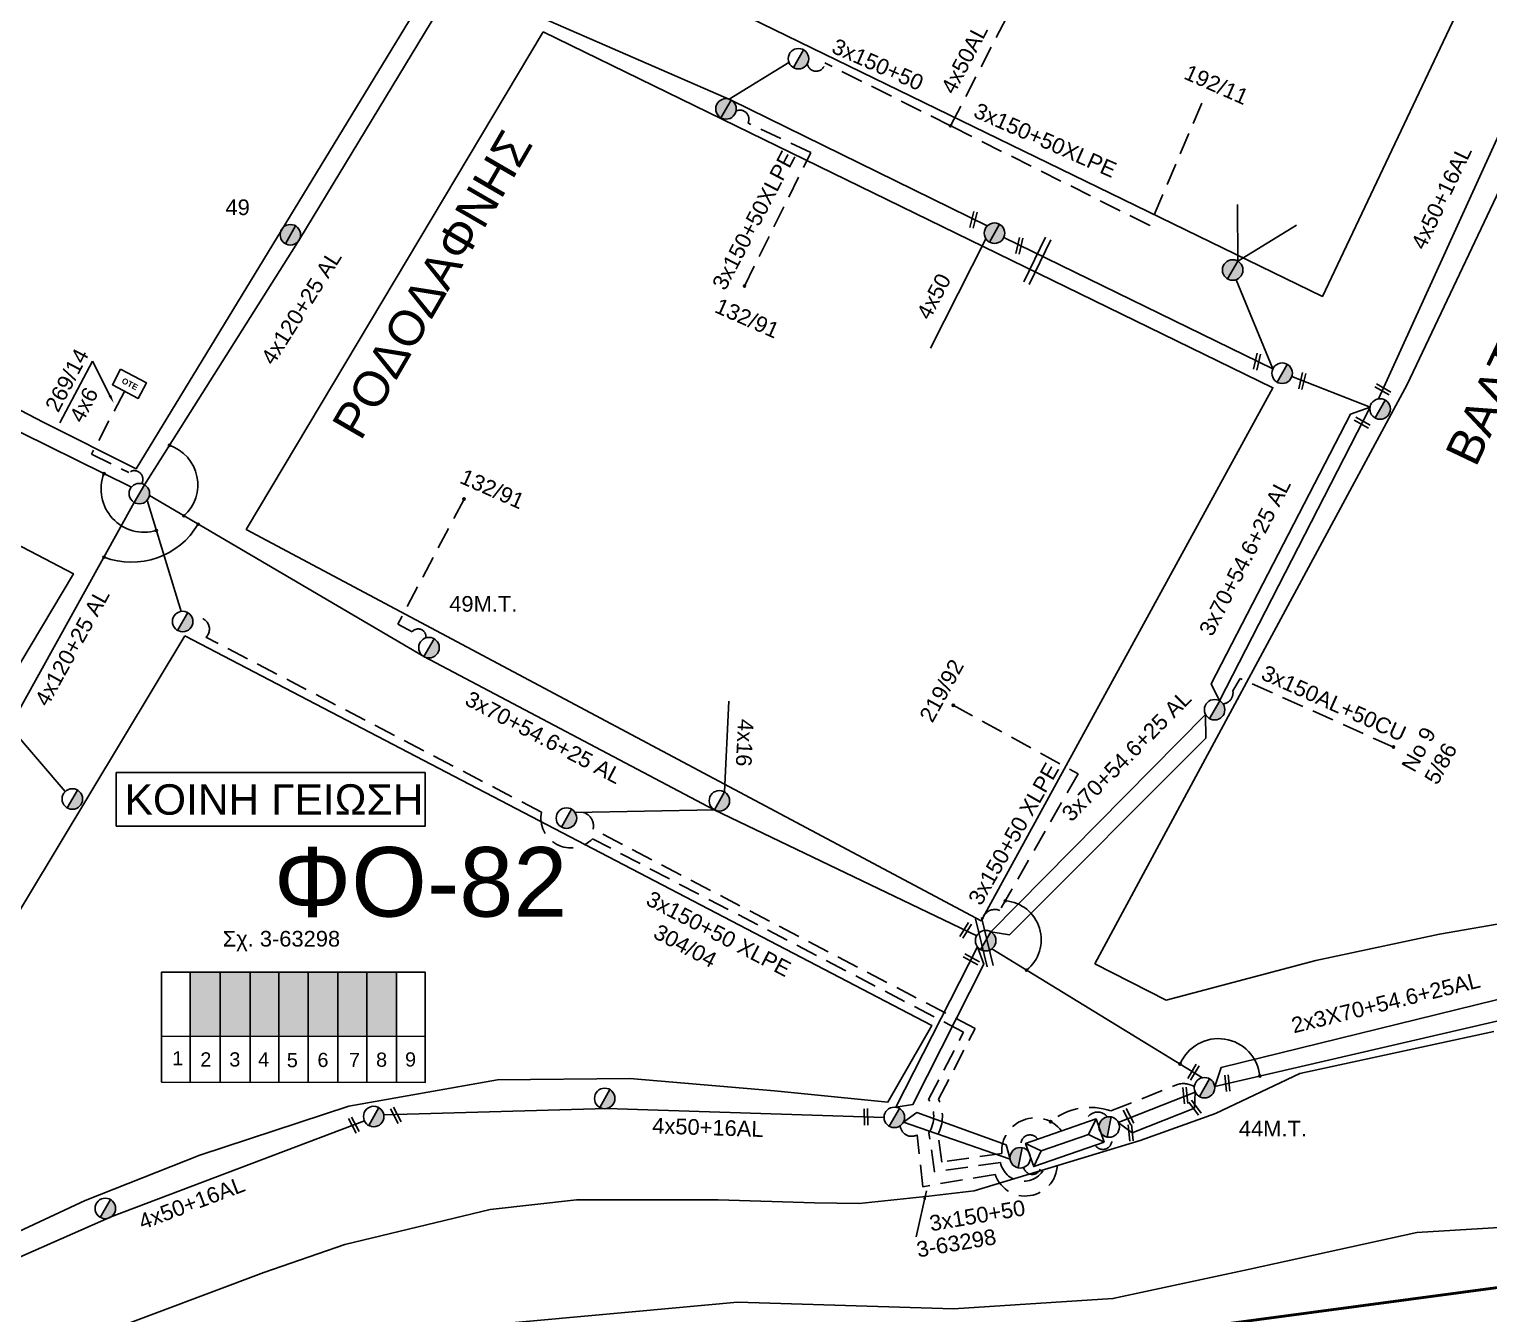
# Model space of a CAD drawing. Header units: millimetres. Extents: x 4998 to 7216, y 1887 to 2914.
# Drawn here: x 6136 to 6303.8, y 2428.9 to 2576.6 of the extents above; entities that cross this region are included whole.
import ezdxf
from ezdxf import colors
from ezdxf.entities.mleader import LeaderData, LeaderLine
from ezdxf.enums import TextEntityAlignment as Align
from ezdxf.math import Vec2, Vec3

# ---------------------------------------------------------------- set-up
doc = ezdxf.new("R2010")
doc.units = ezdxf.units.MM
doc.linetypes.add('ACAD_ISO04W100', pattern=[30, 24, -3, 0, -3])
doc.linetypes.add('DASHED', pattern=[19.05, 12.7, -6.35])
for name, color, linetype, lineweight in [('3x150+50', 7, 'Continuous', 30), ('3x150+50 XLPE', 7, 'SYN_LINE', 30), ('3x150AL+50CU', 7, 'Continuous', 30), ('3x70+54.6+25 AL', 7, 'SYN_LINE', 30), ('4x120+25 AL', 7, 'SYN_LINE', 30), ('4x16', 7, 'Continuous', 30), ('4x50', 7, 'Continuous', 30), ('4x50+16AL', 7, 'Continuous', 30), ('4x50AL', 7, 'Continuous', 30), ('4x6', 7, 'SYN_LINE', 30), ('Υπόβαθρο ΔΕΗ', 7, 'Continuous', 30)]:
    doc.layers.add(name, color=color, linetype=linetype, lineweight=lineweight)
for name, color, linetype in [('Pillar OTE', 7, 'Continuous'), ('text οδών', 7, 'Continuous'), ('text_kalodion', 7, 'Continuous'), ('Άγνωστα', 7, 'Continuous'), ('Επιγραφές - Σχήματα', 7, 'Continuous'), ('Καλώδια ΧΤ   3x150AL+50CU', 7, 'DASHED'), ('Μηχανική τομή', 7, 'Continuous'), ('Στύλος Ξύλινος', 7, 'Continuous'), ('Στύλος Ξύλινος @ 1', 7, 'Continuous'), ('Στύλος ΦΜ', 7, 'Continuous'), ('Στύλος ΦΜ @ 1', 7, 'Continuous'), ('Συνδέσεις', 7, 'Continuous'), ('Τομή', 7, 'Continuous'), ('Υποσταθμός εναέριος 2 στύλων', 7, 'Continuous'), ('Υποσταθμός πόλεως', 7, 'Continuous')]:
    doc.layers.add(name, color=color, linetype=linetype)
doc.styles.add('arial', font='ARIAL.TTF')
doc.styles.get("Standard").update_dxf_attribs({"font": 'ARIAL.TTF'})
doc.linetypes.add('PRANES_1r', pattern='A,0.5,[137,SPECLINE.shx,S=1,R=180,X=0,Y=0],0.5', length=1)
doc.linetypes.add('SYN_LINE', pattern='A,0.5,-0.0001,["/\\/\\/\\/",Standard,S=0.1,R=0,X=0,Y=-0.05],-0.25', length=0.7501)
doc.dimstyles.new('ISO-25', dxfattribs={"dimtxt": 2.5, "dimasz": 2.5, "dimexe": 1.25, "dimexo": 0.625, "dimtad": 1, "dimtxsty": 'Standard', "dimcen": 2.5, "dimadec": 0, "dimazin": 0, "dimtfac": 1, "dimtmove": 0, "dimatfit": 3, "dimfxl": 1, "dimarcsym": 0})

# ---------------------------------------------------------------- blocks, each defined once
blk = doc.blocks.new('ΥΠΑΡΧΩΝ ΤΣΙΜΕΝΤΕΝΙΟΣ ΣΤΥΛΟΣ')
at = {"layer": 'Στύλος ΦΜ'}
blk.add_hatch(color=7, dxfattribs=at).paths.add_polyline_path([(-1.29, -2.28, 0.574793), (2.62, 0, 0.268822), (1.3, 2.27)])
at = {"layer": 'Στύλος ΦΜ', "color": 7}
blk.add_line((-1.29, -2.28), (1.3, 2.27), dxfattribs=at)
blk.add_circle((0, 0), 2.62, dxfattribs=at)
at = {"layer": 'Στύλος ΦΜ', "flags": 4}
for tag, p in [('ΑΡΙΘΜΟΣ', (-4.68, 8.05)), ('ΤΥΠΟΣ', (-4.91, 3.03))]:
    blk.add_attdef(tag, p, '', height=4, dxfattribs=at)
blk = doc.blocks.new('ΥΠΑΡΧΩΝ ΞΥΛΙΝΟΣ ΣΤΥΛΟΣ')
at = {"layer": 'Στύλος Ξύλινος'}
h = blk.add_hatch(color=7, dxfattribs=at)
h.paths.add_polyline_path([(-2.62, 0, 0.270008), (-1.29, -2.28), (1.3, 2.27, 0.576266)])
h.paths.add_polyline_path([(-1.29, -2.28, 0.574793), (2.62, 0, 0.268822), (1.3, 2.27)])
at = {"layer": 'Στύλος Ξύλινος', "color": 7}
blk.add_line((-1.29, -2.28), (1.3, 2.27), dxfattribs=at)
blk.add_circle((0, 0), 2.62, dxfattribs=at)
at = {"layer": 'Στύλος Ξύλινος', "flags": 4}
for tag, p in [('ΑΡΙΘΜΟΣ', (-4.91, 8.6)), ('ΤΥΠΟΣ', (-4.85, 3.39))]:
    blk.add_attdef(tag, p, '', height=4, dxfattribs=at)
blk = doc.blocks.new('ΥΠΟΣΤΑΘΜΟΣ ΕΝΑΕΡΙΟΣ ΕΠΙ 2 ΣΤΥΛΩΝ')
at = {"layer": 'Υποσταθμός εναέριος 2 στύλων', "linetype": 'Continuous'}
for points in [[(-11.97, -2.11, 0.574793), (-8.45, -0.07, 0.268822), (-9.64, 1.98)], [(9.68, -2.15, 0.574793), (13.19, -0.1, 0.268822), (12.01, 1.95)]]:
    blk.add_hatch(color=256, dxfattribs=at).paths.add_polyline_path(points)
for p, q in [((-11.97, -2.11), (-9.64, 1.98)), ((9.68, -2.15), (12.01, 1.95))]:
    blk.add_line(p, q, dxfattribs=at)
for centre in [(-10.81, -0.07), (10.84, -0.1)]:
    blk.add_circle(centre, 2.36, dxfattribs=at)
at = {"layer": 'Υποσταθμός πόλεως', "linetype": 'Continuous', "ltscale": 40}
blk.add_lwpolyline([(-8.57, 2.82), (8.57, 2.82), (8.57, -2.82), (-8.57, -2.82)], close=True, dxfattribs=at)
for points in [[(-5.75, 0), (-8.57, 2.82)], [(-8.57, -2.82), (-5.75, 0)], [(-5.75, 0), (5.75, 0)], [(5.75, 0), (8.57, 2.82)], [(8.57, -2.82), (5.75, 0)]]:
    blk.add_lwpolyline(points, dxfattribs=at)
at = {"layer": 'Υποσταθμός εναέριος 2 στύλων', "ltscale": 40, "flags": 1}
for tag, p in [('ΜΕΤΑΣΧΗΜΑΤΙΣΜΟΣ', (14.09, 2.51)), ('ΙΣΧΥΣ', (14.07, -0.28)), ('ΑΡΙΘΜΟΣ', (14.19, -3))]:
    blk.add_attdef(tag, p, '', height=1.8, dxfattribs=at)
blk = doc.blocks.new('ΜΗΧΑΝΙΚΗ ΤΟΜΗ')
at = {"layer": 'Μηχανική τομή', "ltscale": 40}
for p, q in [((-1.89, 0.78), (5.68, 0.78)), ((-1.89, -0.78), (5.68, -0.78))]:
    blk.add_line(p, q, dxfattribs=at)
blk = doc.blocks.new('_ΣΥΝΔΕΣΗ')
at = {"layer": 'Συνδέσεις', "linetype": 'SYN_LINE', "ltscale": 40}
blk.add_hatch(color=256, dxfattribs=at).paths.add_polyline_path([(0.5, -0.01, 1), (-0.5, -0.01, 1)])
at = {"layer": 'Συνδέσεις'}
blk.add_circle((0, -0.01), 0.5, dxfattribs=at)
blk = doc.blocks.new('ΤΟΜΗ')
at = {"layer": 'Τομή', "ltscale": 40}
for p, q in [((-5.68, 0), (17.06, 0)), ((-5.68, -2.77), (17.06, -2.77))]:
    blk.add_line(p, q, dxfattribs=at)
blk = doc.blocks.new('PILLAR ΟΤΕ')
at = {"layer": 'Pillar OTE', "ltscale": 40}
blk.add_lwpolyline([(-3.31, 2.02), (3.39, 2.02), (3.39, -1.99), (-3.31, -1.99)], close=True, dxfattribs=at)
at = {"layer": 'Pillar OTE', "insert": (-1.81, 0.71), "char_height": 1.3575, "width": 109.961, "attachment_point": 1}
blk.add_mtext('{\\fArial|b1|i0|c161|p34;OTE}', dxfattribs=at)

msp = doc.modelspace()

# ---------------------------------------------------------------- hatches: boundary and pattern name
at = {"layer": 'Καλώδια ΧΤ   3x150AL+50CU', "linetype": 'DASHED', "lineweight": -3, "ltscale": 0.2}
h = msp.add_hatch(color=62, dxfattribs=at)
h.dxf.hatch_style = 1
h.paths.add_polyline_path([(6157.95, 2468.17), (6154.51, 2468.17), (6154.51, 2460.81), (6157.95, 2460.81)])
h = msp.add_hatch(color=6, dxfattribs=at)
h.dxf.hatch_style = 1
h.paths.add_polyline_path([(6157.95, 2460.81), (6161.39, 2460.8), (6161.39, 2468.17), (6157.95, 2468.17)])
h = msp.add_hatch(color=173, dxfattribs=at)
h.dxf.hatch_style = 1
h.paths.add_polyline_path([(6164.68, 2468.17), (6161.39, 2468.17), (6161.39, 2460.8), (6164.68, 2460.8)])
h = msp.add_hatch(color=85, dxfattribs=at)
h.dxf.hatch_style = 1
h.paths.add_polyline_path([(6164.68, 2460.8), (6168.07, 2460.8), (6168.07, 2468.17), (6164.68, 2468.17)])
h = msp.add_hatch(color=1, dxfattribs=at)
h.dxf.hatch_style = 1
h.paths.add_polyline_path([(6168.07, 2460.8), (6171.47, 2460.79), (6171.47, 2468.17), (6168.07, 2468.17)])
h = msp.add_hatch(color=30, dxfattribs=at)
h.dxf.hatch_style = 1
h.paths.add_polyline_path([(6171.41, 2460.8), (6174.8, 2460.79), (6174.8, 2468.17), (6171.41, 2468.17)])
h = msp.add_hatch(color=133, dxfattribs=at)
h.dxf.hatch_style = 1
h.paths.add_polyline_path([(6174.74, 2460.8), (6178.14, 2460.8), (6178.14, 2468.17), (6174.74, 2468.17)])

# ---------------------------------------------------------------- linework, layer by layer
at = {"layer": '3x150+50', "color": 5, "linetype": 'DASHED', "lineweight": -3, "ltscale": 0.2}
msp.add_lwpolyline([(6218.2, 2547.06), (6225.82, 2562.41), (6218.59, 2565.81, 0.717818), (6217.23, 2567.18, -41.042579)], format="xyb", dxfattribs=at)
at = {"layer": '3x150+50', "color": 173, "linetype": 'DASHED', "lineweight": -3, "ltscale": 0.2}
msp.add_lwpolyline([(6185.97, 2522.57), (6178.37, 2508.2), (6180, 2507.29, -0.783731), (6181.58, 2506.61, 6.454885)], format="xyb", dxfattribs=at)
at = {"layer": '3x150+50', "color": 1, "linetype": 'DASHED', "lineweight": -3, "ltscale": 0.2}
msp.add_lwpolyline([(6254.1, 2446.75, -0.927513), (6247.01, 2444.93), (6238.7, 2443.51), (6238.06, 2449.47, -0.54469), (6236.1, 2450.51, 2.244069)], format="xyb", dxfattribs=at)
at = {"layer": '3x150+50', "color": 6, "linetype": 'DASHED', "lineweight": -3, "ltscale": 0.2}
msp.add_arc((6258.8, 2450.7), 1.39, 36.8128, 172.144, dxfattribs=at)
at = {"layer": '3x150+50', "color": 30, "linetype": 'DASHED', "lineweight": -3, "ltscale": 0.2}
msp.add_arc((6251.02, 2448.45), 1.02, 30.6253, 206.5527, dxfattribs=at)
at = {"layer": '3x150+50', "color": 133, "linetype": 'DASHED', "lineweight": -3, "ltscale": 0.2}
msp.add_arc((6259.39, 2448.85), 1.05, 212.5596, 20.8058, dxfattribs=at)
at = {"layer": '3x150+50', "color": 62, "linetype": 'DASHED', "lineweight": -3, "ltscale": 0.2}
msp.add_arc((6251.28, 2445.92), 0.998, 191.4422, 10.8242, dxfattribs=at)
at = {"layer": '3x150+50 XLPE', "color": 5, "linetype": 'DASHED', "lineweight": -3, "ltscale": 0.2}
msp.add_lwpolyline([(6270.76, 2568.1), (6264.78, 2554.02), (6241.9, 2565.48), (6227.45, 2572.71, -0.882755), (6225.43, 2572.6, 0.546346)], format="xyb", dxfattribs=at)
at = {"layer": '3x150+50 XLPE', "color": 85, "linetype": 'DASHED', "lineweight": -3, "ltscale": 0.2}
msp.add_lwpolyline([(6252.89, 2446.33, -0.835055), (6247.63, 2446.31), (6240.05, 2445.22), (6239.4, 2449.72, 0.296492), (6239.37, 2453.54), (6243.37, 2461.28), (6200.73, 2483.52, -0.748033), (6194.86, 2486.58), (6156.31, 2506.69, 0.865531), (6154.77, 2508.79)], format="xyb", dxfattribs=at)
at = {"layer": '3x150+50 XLPE', "color": 6, "linetype": 'DASHED', "lineweight": -3, "ltscale": 0.2}
msp.add_lwpolyline([(6242.2, 2498.86), (6256.54, 2490.99), (6247.55, 2475.27, 0.787949), (6245.86, 2472.98, -66.51171)], format="xyb", dxfattribs=at)
at = {"layer": '3x150+50 XLPE', "color": 173, "linetype": 'DASHED', "lineweight": -3, "ltscale": 0.2}
for points in [[(6254.65, 2449.93, 0.740665), (6247.78, 2447.34), (6240.9, 2446.35), (6240.44, 2449.52, 0.236794), (6240.51, 2453.56), (6244.71, 2461.71), (6200.8, 2484.61, 0.578031), (6198.72, 2486.55)], [(6253.39, 2450.99, -0.263716), (6260.33, 2452.22), (6267.85, 2455.21, -0.246169), (6269.91, 2454.99, -2.588542)]]:
    msp.add_lwpolyline(points, format="xyb", dxfattribs=at)
at = {"layer": '3x150AL+50CU', "color": 62, "linetype": 'DASHED', "lineweight": -3, "ltscale": 0.2}
msp.add_lwpolyline([(6292.8, 2494.06), (6275.16, 2501.95), (6274.34, 2500.53, -0.425142), (6273.21, 2499.01, 13.274513)], format="xyb", dxfattribs=at)
at = {"layer": '3x70+54.6+25 AL', "color": 85, "linetype": 'SYN_LINE', "lineweight": -3, "ltscale": 20}
msp.add_lwpolyline([(6147.73, 2523.93), (6116.05, 2539.56), (6081.68, 2557.62), (6049.21, 2574.23), (6008.61, 2596.43)], dxfattribs=at)
at = {"layer": '3x70+54.6+25 AL', "color": 62, "linetype": 'SYN_LINE', "lineweight": -3, "ltscale": 20}
for points in [[(6272.82, 2499.38), (6271.85, 2501.34), (6287.85, 2532.34), (6290.1, 2533.15)], [(6246.51, 2472.82), (6271.19, 2497.81)], [(6235.61, 2452.64), (6244.99, 2471.09)]]:
    msp.add_lwpolyline(points, dxfattribs=at)
at = {"layer": '3x70+54.6+25 AL', "color": 30, "linetype": 'SYN_LINE', "lineweight": -3, "ltscale": 20}
for points in [[(6272.82, 2499.38), (6290.1, 2533.15)], [(6246.51, 2472.82), (6248.65, 2472.48), (6271.23, 2495.09), (6271.19, 2497.81)], [(6235.61, 2452.64), (6237.56, 2452.97), (6245.72, 2469.09), (6244.99, 2471.09)]]:
    msp.add_lwpolyline(points, dxfattribs=at)
at = {"layer": '3x70+54.6+25 AL', "color": 85, "linetype": 'SYN_LINE', "lineweight": -3, "ltscale": 15}
msp.add_lwpolyline([(6153.45, 2509.65), (6149.55, 2522.43)], dxfattribs=at)
at = {"layer": '3x70+54.6+25 AL', "color": 173, "linetype": 'SYN_LINE', "lineweight": -3, "ltscale": 20}
for points in [[(6244.9, 2472.37), (6214.73, 2486.85), (6181.36, 2504.47), (6149.81, 2522.97)], [(6198.72, 2486.55), (6214.73, 2486.85)]]:
    msp.add_lwpolyline(points, dxfattribs=at)
at = {"layer": '3x70+54.6+25 AL', "color": 133, "linetype": 'SYN_LINE', "lineweight": -3, "ltscale": 20}
msp.add_lwpolyline([(6272.25, 2455.04), (6272.98, 2457.2), (6311.33, 2466.65), (6314.09, 2464.71)], dxfattribs=at)
at = {"layer": '3x70+54.6+25 AL', "color": 6, "linetype": 'SYN_LINE', "lineweight": -3, "ltscale": 20}
msp.add_lwpolyline([(6272.25, 2455.04), (6314.09, 2464.71)], dxfattribs=at)
at = {"layer": '3x70+54.6+25 AL', "color": 6, "linetype": 'SYN_LINE', "lineweight": -3, "ltscale": 12}
msp.add_lwpolyline([(6261.17, 2450.91), (6270.02, 2454.38)], dxfattribs=at)
at = {"layer": '3x70+54.6+25 AL', "color": 133, "linetype": 'SYN_LINE', "lineweight": -3, "ltscale": 10}
msp.add_lwpolyline([(6261.17, 2450.91), (6262.78, 2449.72), (6269.91, 2452.54), (6270.02, 2454.38)], dxfattribs=at)
at = {"layer": '3x70+54.6+25 AL', "color": 30, "linetype": 'SYN_LINE', "lineweight": -3, "ltscale": 10}
msp.add_lwpolyline([(6236.48, 2450.94), (6238.03, 2452.03), (6248.28, 2448.31), (6248.73, 2446.67)], dxfattribs=at)
at = {"layer": '3x70+54.6+25 AL', "color": 62, "linetype": 'SYN_LINE', "lineweight": -3, "ltscale": 10}
msp.add_lwpolyline([(6248.73, 2446.67), (6236.48, 2450.94)], dxfattribs=at)
at = {"layer": '4x120+25 AL', "color": 173, "linetype": 'SYN_LINE', "lineweight": -3, "ltscale": 20}
for points in [[(6149.24, 2524.22), (6167.09, 2552.49), (6184.48, 2581.25)], [(6148.07, 2522.17), (6133.59, 2496.02), (6119, 2472.34), (6111.07, 2459.56), (6102.65, 2447.78)]]:
    msp.add_lwpolyline(points, dxfattribs=at)
at = {"layer": '4x120+25 AL', "color": 173, "linetype": 'SYN_LINE', "lineweight": -3, "ltscale": 10}
msp.add_lwpolyline([(6133.78, 2496.37), (6140.13, 2488.94)], dxfattribs=at)
at = {"layer": '4x120+25 AL', "color": 6, "linetype": 'SYN_LINE', "lineweight": -3, "ltscale": 20}
msp.add_lwpolyline([(6270.85, 2456.04), (6246.63, 2470.85)], dxfattribs=at)
at = {"layer": '4x16', "color": 173, "linetype": 'SYN_LINE', "lineweight": -3, "ltscale": 10}
msp.add_lwpolyline([(6215.9, 2488.9), (6216.42, 2499.32)], dxfattribs=at)
at = {"layer": '4x50', "color": 30, "linetype": 'SYN_LINE', "lineweight": -3, "ltscale": 15}
msp.add_lwpolyline([(6245.95, 2552.51), (6239.59, 2539.92)], dxfattribs=at)
at = {"layer": '4x50+16AL', "color": 62, "linetype": 'Continuous', "lineweight": -3, "ltscale": 0.2}
msp.add_lwpolyline([(6291.08, 2534.1), (6307.87, 2570.93), (6327.58, 2612.3), (6340.6, 2637.77)], dxfattribs=at)
at = {"layer": '4x50+16AL', "color": 5, "lineweight": -3, "ltscale": 0.2}
for points in [[(6186.13, 2581.77), (6216.66, 2568.45), (6246.11, 2553.97)], [(6216.43, 2568.55), (6223.32, 2572.76)]]:
    msp.add_lwpolyline(points, dxfattribs=at)
at = {"layer": '4x50+16AL', "color": 30, "linetype": 'Continuous', "lineweight": -3, "ltscale": 0.2}
for points in [[(6278.94, 2537.55), (6248.01, 2552.63)], [(6278.94, 2537.55), (6274.7, 2547.79)], [(6290.1, 2533.15), (6281.12, 2536.65)]]:
    msp.add_lwpolyline(points, dxfattribs=at)
at = {"layer": '4x50+16AL', "color": 1, "linetype": 'Continuous', "lineweight": -3, "ltscale": 0.2}
for points in [[(6174.52, 2451.07), (6145.49, 2440.1), (6115.73, 2426.99)], [(6234.26, 2451.47), (6202.39, 2452.51), (6176.75, 2451.76)]]:
    msp.add_lwpolyline(points, dxfattribs=at)
at = {"layer": '4x50AL', "color": 5, "linetype": 'DASHED', "lineweight": -3, "ltscale": 0.2}
msp.add_lwpolyline([(6241.9, 2565.48), (6248.85, 2578.96)], dxfattribs=at)
at = {"layer": '4x6', "color": 30, "linetype": 'Continuous', "lineweight": -3, "ltscale": 0.2}
for points in [[(6274.91, 2549.93), (6274.88, 2556.45)], [(6274.91, 2549.93), (6281.64, 2554.05)]]:
    msp.add_lwpolyline(points, dxfattribs=at)
at = {"layer": '4x6', "color": 173, "linetype": 'DASHED', "lineweight": -3, "ltscale": 0.2}
msp.add_lwpolyline([(6146.93, 2534.94), (6143.15, 2527.75), (6147.44, 2525.62, -0.834147), (6148.92, 2524.34, -45.033964)], format="xyb", dxfattribs=at)
at = {"layer": 'Pillar OTE', "lineweight": -3, "ltscale": 40}
for points in [[(6151.18, 2455.53), (6151.18, 2468.17), (6181.51, 2468.17), (6181.51, 2455.5), (6151.18, 2455.53)], [(6154.51, 2455.53), (6154.51, 2468.17)], [(6157.95, 2455.53), (6157.95, 2468.17)], [(6161.39, 2455.52), (6161.39, 2468.17)], [(6164.68, 2455.52), (6164.68, 2468.17)], [(6168.07, 2455.52), (6168.07, 2468.17)], [(6171.47, 2455.51), (6171.47, 2468.17)], [(6174.8, 2455.51), (6174.8, 2468.17)], [(6178.19, 2455.51), (6178.19, 2468.17)], [(6151.18, 2460.81), (6181.51, 2460.78)]]:
    msp.add_lwpolyline(points, dxfattribs=at)
at = {"layer": 'Επιγραφές - Σχήματα', "color": 190, "lineweight": -3}
msp.add_lwpolyline([(6145.99, 2484.95), (6181.5, 2484.95), (6181.5, 2491.13), (6145.99, 2491.13)], close=True, dxfattribs=at)
at = {"layer": 'Υπόβαθρο ΔΕΗ', "color": 1, "linetype": 'ACAD_ISO04W100', "lineweight": 50, "ltscale": 2}
msp.add_lwpolyline([(6875.63, 2894.56), (6877.34, 2846.94), (6789.46, 2728.42), (6770.52, 2707.68), (6735.34, 2642.61), (6643.69, 2588.11), (6538.68, 2544.64), (6459.34, 2483.54), (6366.41, 2440.13), (6240.21, 2423.29), (6175.15, 2420.75), (6157.42, 2411.94), (6117.06, 2377.02), (6097.86, 2354.42), (6056.76, 2253.54), (6013.41, 2177.22), (5914.93, 2205.37), (5712.02, 2301.75), (5516.53, 2394.53), (5477.12, 2307.98), (5198.63, 2458.37), (5075.92, 2223.97), (5041.82, 2232.51)], dxfattribs=at)
at = {"layer": 'Υπόβαθρο ΔΕΗ', "color": 7, "lineweight": -3}
for points in [[(6007.71, 2668.36), (5983.22, 2612.12), (6037.56, 2583.67), (6137.6, 2531.4), (6148.27, 2526.04), (6182.7, 2582.56)], [(6251.01, 2668.8), (6201.57, 2586.32), (6284.63, 2545.88), (6329.78, 2641.16)], [(6342.15, 2636.52), (6294.39, 2535.74), (6258.49, 2469.15), (6266.69, 2464.97), (6283.86, 2469.52), (6298.1, 2472.56), (6314.86, 2475.44), (6328.71, 2476.1), (6340.64, 2475.66), (6350.61, 2473.94), (6354.6, 2473.17), (6356.56, 2473.52), (6359.64, 2476.1), (6361.25, 2479.86), (6419.99, 2609.52)], [(6195.07, 2576.28), (6160.94, 2519.08), (6245.4, 2474.07), (6278.94, 2535.36)], [(6153.86, 2506.84), (6110.41, 2434.56), (6114.83, 2429.06), (6142.44, 2441.93), (6155.62, 2447.12), (6172.74, 2452.77), (6189.81, 2455.79), (6205.01, 2455.94), (6221.67, 2454.55), (6234.69, 2453.23), (6239.72, 2462.05)]]:
    msp.add_lwpolyline(points, close=True, dxfattribs=at)
for points in [[(6045.46, 2511.09), (6116.09, 2473.18), (6100.96, 2448.34), (5943.02, 2519.11), (5977.93, 2599.34), (6141.07, 2513.99), (6120.15, 2478.94), (6048.71, 2517.73)], [(6144.62, 2426.74), (6162.94, 2433.66), (6172.26, 2436.85), (6188.98, 2440.9), (6198.89, 2442), (6215.18, 2442), (6226.27, 2441.65), (6231.39, 2441.56), (6239.4, 2442.42), (6244.61, 2443.04), (6263.69, 2448.82), (6272.33, 2451.93), (6282.05, 2456.52), (6304.33, 2461.35)]]:
    msp.add_lwpolyline(points, dxfattribs=at)
at = {"layer": 'Υπόβαθρο ΔΕΗ', "linetype": 'PRANES_1r', "lineweight": -3, "ltscale": 0.2}
msp.add_lwpolyline([(6188.48, 2427.6), (6205.73, 2429.18), (6217.4, 2430.25), (6242.23, 2429.48), (6260.55, 2430.64), (6276.09, 2433.99), (6295.48, 2438.23), (6320.64, 2439.76), (6359.92, 2444.03), (6369.07, 2447.11), (6404.3, 2461.64), (6434.9, 2478.8), (6454.46, 2488.44)], dxfattribs=at)
at = {"layer": 'Υπόβαθρο ΔΕΗ', "lineweight": -3}
for centre, radius, start, end in [((6150.59, 2524.22), 4.78, 311.6936, 71.4672), ((6149.2, 2523.71), 4.95, 159.001, 286.5398), ((6147.75, 2524.19), 8.88, 249.1778, 329.5738), ((6247.82, 2471.91), 4.49, 308.7049, 85.2674), ((6272.68, 2455.76), 4.78, 5.7142, 157.1854)]:
    msp.add_arc(centre, radius, start, end, dxfattribs=at)

# ---------------------------------------------------------------- block references
at = {"layer": 'Pillar OTE', "xscale": 0.5, "yscale": 0.5, "zscale": 0.5, "rotation": 332.0000000000001}
msp.add_blockref('PILLAR ΟΤΕ', (6147.49, 2535.82), dxfattribs=at)
at = {"layer": 'Μηχανική τομή', "lineweight": -3}
for p, xscale, yscale, zscale, rotation in [((6244.42, 2554.22), 0.2499999999999676, 0.2499999999999676, 0.2499999999999676, 76.98572877940008), ((6249.69, 2551.23), 0.2499999999999676, 0.2499999999999676, 0.2499999999999676, 76.98572877940008), ((6277, 2537.91), 0.2499999999999676, 0.2499999999999676, 0.2499999999999676, 76.98572877940008), ((6282.2, 2535.68), 0.2499999999999676, 0.2499999999999676, 0.2499999999999676, 76.98572877940008), ((6291.99, 2534.94), 0.2499999999999677, 0.2499999999999677, 0.2499999999999677, 150.6752626436785), ((6289.61, 2531.13), 0.2499999999999677, 0.2499999999999677, 0.2499999999999677, 150.6752626436785), ((6243.38, 2472.58), 0.2499999999999677, 0.2499999999999677, 0.2499999999999677, 58.48452501610296), ((6244.69, 2469.43), 0.2499999999999677, 0.2499999999999677, 0.2499999999999677, 150.6752626436785), ((6270.04, 2457.09), 0.2499999999999677, 0.2499999999999677, 0.2499999999999677, 239.4850381586244), ((6273.64, 2455.87), 0.2499999999999677, 0.2499999999999677, 0.2499999999999677, 275.8495208340383), ((6268.83, 2454.47), 0.2499999999999677, 0.2499999999999677, 0.2499999999999677, 275.8495208340383), ((6269.7, 2452.98), 0.2499999999999677, 0.2499999999999677, 0.2499999999999677, 307.0063149823694), ((6173.09, 2451.01), 0.2499999999999677, 0.2499999999999677, 0.2499999999999677, 297.7331884714443), ((6177.92, 2452.14), 0.2499999999999677, 0.2499999999999677, 0.2499999999999677, 297.7331884714443), ((6232.15, 2452.01), 0.2499999999999676, 0.2499999999999676, 0.2499999999999676, 271.3269844994386), ((6262.12, 2451.99), 0.2499999999999677, 0.2499999999999677, 0.2499999999999677, 297.27629164136), ((6262.54, 2450.17), 0.2499999999999677, 0.2499999999999677, 0.2499999999999677, 275.8495208340383)]:
    msp.add_blockref('ΜΗΧΑΝΙΚΗ ΤΟΜΗ', p, dxfattribs=dict(at, xscale=xscale, yscale=yscale, zscale=zscale, rotation=rotation))
at = {"layer": 'Στύλος Ξύλινος @ 1', "lineweight": -3, "ltscale": 40, "xscale": 0.4499999999998029, "yscale": 0.4499999999998029, "zscale": 0.4499999999998029}
for p in [(6216.08, 2567.43), (6246.94, 2553.14), (6274.32, 2548.91)]:
    msp.add_blockref('ΥΠΑΡΧΩΝ ΞΥΛΙΝΟΣ ΣΤΥΛΟΣ', p, dxfattribs=at)
at = {"layer": 'Στύλος Ξύλινος @ 1', "lineweight": -3, "ltscale": 40}
ref = msp.add_blockref('ΥΠΑΡΧΩΝ ΞΥΛΙΝΟΣ ΣΤΥΛΟΣ', (6166.01, 2552.96), dxfattribs=dict(at, xscale=0.4499999999998029, yscale=0.4499999999998029, zscale=0.4499999999998029))
ref.add_attrib('ΤΥΠΟΣ', '49', (6158.55, 2555.22), dxfattribs={"layer": 'Στύλος Ξύλινος', "height": 1.8, "flags": 4})
at = {"layer": 'Στύλος ΦΜ @ 1', "lineweight": -3, "ltscale": 40, "xscale": 0.4500000000000229, "yscale": 0.4500000000000229, "zscale": 0.4500000000000229}
for p in [(6224.41, 2573.2), (6280, 2537.04), (6291.26, 2532.93), (6148.65, 2523.2), (6153.63, 2508.49), (6272.24, 2498.35), (6140.95, 2488.09), (6215.32, 2487.88), (6197.74, 2485.89), (6245.93, 2471.8), (6202.14, 2453.66), (6175.59, 2451.58), (6235.43, 2451.48), (6144.74, 2441.01)]:
    msp.add_blockref('ΥΠΑΡΧΩΝ ΤΣΙΜΕΝΤΕΝΙΟΣ ΣΤΥΛΟΣ', p, dxfattribs=at)
at = {"layer": 'Στύλος ΦΜ @ 1', "lineweight": -3, "ltscale": 40}
ref = msp.add_blockref('ΥΠΑΡΧΩΝ ΤΣΙΜΕΝΤΕΝΙΟΣ ΣΤΥΛΟΣ', (6181.94, 2505.49), dxfattribs=dict(at, xscale=0.4499999999999807, yscale=0.4499999999999807, zscale=0.4499999999999807))
ref.add_attrib('ΤΥΠΟΣ', '49M.T.', (6184.27, 2509.62), dxfattribs={"layer": 'Στύλος ΦΜ', "height": 1.8, "flags": 4})
ref = msp.add_blockref('ΥΠΑΡΧΩΝ ΤΣΙΜΕΝΤΕΝΙΟΣ ΣΤΥΛΟΣ', (6271.08, 2454.89), dxfattribs=dict(at, xscale=0.4500000000004017, yscale=0.4500000000004017, zscale=0.4500000000004017))
ref.add_attrib('ΤΥΠΟΣ', '44M.T.', (6275.03, 2449.29), dxfattribs={"layer": 'Στύλος ΦΜ', "height": 1.8, "flags": 4})
at = {"layer": 'Συνδέσεις', "lineweight": -3, "xscale": 0.25, "yscale": 0.25, "zscale": 0.25}
for p in [(6241.9, 2565.48), (6218.2, 2547.06), (6152.11, 2528.76), (6144.58, 2525.49), (6185.97, 2522.58), (6153.77, 2520.65), (6150.61, 2518.96), (6155.41, 2519.69), (6144.59, 2515.89), (6242.2, 2498.86), (6292.8, 2494.06), (6248.19, 2476.38), (6250.62, 2468.41), (6268.27, 2457.62), (6277.44, 2456.24), (6253.39, 2450.99)]:
    msp.add_blockref('_ΣΥΝΔΕΣΗ', p, dxfattribs=at)
at = {"layer": 'Τομή', "lineweight": -3}
for p, xscale, yscale, zscale, rotation in [((6252.8, 2551.09), 0.2499999999999996, 0.2499999999999996, 0.2499999999999996, 243.9816377119193), ((6245.78, 2473.09), 0.2499999999999995, 0.2499999999999995, 0.2499999999999995, 283.6178015581821)]:
    msp.add_blockref('ΤΟΜΗ', p, dxfattribs=dict(at, xscale=xscale, yscale=yscale, zscale=zscale, rotation=rotation))
at = {"layer": 'Υποσταθμός εναέριος 2 στύλων', "lineweight": -3, "xscale": 0.4999999999997828, "yscale": 0.4999999999997828, "zscale": 0.4999999999997828, "rotation": 199.1791356452674}
msp.add_blockref('ΥΠΟΣΤΑΘΜΟΣ ΕΝΑΕΡΙΟΣ ΕΠΙ 2 ΣΤΥΛΩΝ', (6255.03, 2448.57), dxfattribs=at)

# ---------------------------------------------------------------- texts
at = {"lineweight": -3, "ltscale": 30, "char_height": 1.63, "width": 11.2573, "attachment_point": 1}
for s, insert in [('1', (6152.43, 2459.09)), ('2', (6155.66, 2458.96)), ('3', (6158.99, 2458.96)), ('4', (6162.3, 2458.96)), ('5', (6165.6, 2458.88)), ('6', (6169.12, 2458.9)), ('7', (6172.75, 2458.9)), ('8', (6175.86, 2458.93)), ('9', (6179.19, 2458.96))]:
    msp.add_mtext(s, dxfattribs=dict(at, insert=insert))
at = {"layer": 'text οδών', "lineweight": -3}
for s, rotation, p in [('ΡΟΔΟΔΑΦΝΗΣ', 59.8682, (6182.3, 2547.28)), ('ΒΑΛΤΕΤΣΙΟΥ', 64.6423, (6307.9, 2542.71))]:
    msp.add_text(s, height=4, rotation=rotation, dxfattribs=at).set_placement(p, align=Align.MIDDLE_CENTER)
at = {"layer": 'text_kalodion', "linetype": 'Continuous', "lineweight": -3, "ltscale": 0.2}
for s, rotation, p in [('4x50+16AL', 64.5326, (6298.31, 2557.26)), ('4x120+25 AL', 57.7263, (6167.26, 2544.62)), ('4x6', 62.2199, (6142.26, 2533.41)), ('3x70+54.6+25 AL', 62.7098, (6275.71, 2515.9)), ('4x120+25 AL', 61.0236, (6140.92, 2505.54)), ('3x150AL+50CU', 335.9039, (6285.95, 2499.1)), ('3x70+54.6+25 AL', 332.1758, (6195.12, 2495.17)), ('3x70+54.6+25 AL', 45.3547, (6262.11, 2493.06)), ('4x16', 267.0393, (6218.24, 2494.55)), ('3x150+50 XLPE', 60.2349, (6249.13, 2484.08)), ('3x150+50 XLPE', 332.4555, (6215.24, 2472.59)), ('2x3X70+54.6+25AL', 13.8432, (6291.91, 2464.67)), ('4x50+16AL', 358.1246, (6214, 2450.33)), ('4x50+16AL', 20.7027, (6154.66, 2441.64)), ('3x150+50', 9.6678, (6244.96, 2440.2)), ('3-63298', 9.6678, (6242.55, 2437.03))]:
    msp.add_text(s, height=1.8, rotation=rotation, dxfattribs=at).set_placement(p, align=Align.MIDDLE_CENTER)
at = {"layer": 'text_kalodion', "linetype": 'Continuous', "lineweight": -3, "ltscale": 0.2, "insert": (6137.73, 2533.26), "char_height": 1.8, "width": 13.0639, "attachment_point": 1, "rotation": 62.2199}
msp.add_mtext('269/14', dxfattribs=at)
at = {"layer": 'Άγνωστα', "color": 7, "lineweight": -3, "char_height": 1.8, "attachment_point": 1}
for s, insert, width, rotation in [('219/92', (6238.22, 2497.61), 10.0158, 61.2417), ('No 9\\P5/86', (6293.62, 2491.9), 4.55191440096314e-14, 61.2417), ('304/04', (6208.42, 2473.8), 4.551914400963141e-14, 332.1256)]:
    msp.add_mtext(s, dxfattribs=dict(at, insert=insert, width=width, rotation=rotation))
at = {"layer": 'Άγνωστα', "color": 7, "lineweight": -3, "insert": (6158.23, 2472.92), "char_height": 1.8, "width": 4.551914400963142e-14, "attachment_point": 1}
msp.add_mtext('Σχ. 3-63298', dxfattribs=at)
at = {"layer": 'Επιγραφές - Σχήματα', "color": 190, "lineweight": -3, "insert": (6146.95, 2489.78), "char_height": 3.5, "width": 35.1311, "attachment_point": 1}
msp.add_mtext('KOINH ΓΕΙΩΣΗ', dxfattribs=at)
at = {"layer": 'Επιγραφές - Σχήματα', "lineweight": -3, "insert": (6164.09, 2482.56), "char_height": 8, "width": 15.5504, "attachment_point": 1, "style": 'arial'}
msp.add_mtext('ΦO-82', dxfattribs=at)
at = {"layer": 'Υπόβαθρο ΔΕΗ', "lineweight": -3, "char_height": 1.8, "width": 13.0639, "attachment_point": 1, "style": 'arial'}
for s, insert, rotation in [('3x150+50', (6228.81, 2575.61), 336.1391), ('4x50AL', (6240.7, 2569.82), 62.3213), ('192/11', (6269.3, 2572.6), 336.1391), ('3x150+50XLPE', (6245.12, 2568.21), 336.1391), ('3x150+50XLPE', (6214.39, 2547.27), 62.3213), ('4x50', (6237.89, 2543.88), 62.3213), ('132/91', (6215.37, 2545.75), 336.1391), ('132/91', (6186.07, 2526.12), 336.1391)]:
    msp.add_mtext(s, dxfattribs=dict(at, insert=insert, rotation=rotation))

# ---------------------------------------------------------------- leaders
at = {"layer": 'Επιγραφές - Σχήματα', "ltscale": 40}
msp.add_leader([(6239.11, 2443.03), (6237.93, 2437.76)], dimstyle='ISO-25', override={"dimasz": 1, "dimtad": 0}, dxfattribs=at)
at = {"layer": 'Υπόβαθρο ΔΕΗ', "color": 7, "lineweight": -3}
ml = msp.add_multileader_mtext('Standard', dxfattribs=at)
ml.set_content('', color=7)
ml.set_leader_properties()
ml.build(insert=Vec2(0, 0))
ml.multileader.update_dxf_attribs({"arrow_head_size": 1})
ctx = ml.context
ctx.base_point, ctx.arrow_head_size, ctx.plane_origin, ctx.plane_x_axis, ctx.plane_y_axis = Vec3(6137.61, 2527.82), 1, Vec3(6145.71, 2533.6), Vec3(0.469472, 0.882948), Vec3(-0.882948, 0.469472)
ctx.text_align_type = 2
notes = []
notes.append((ctx, [(0, (1, 1, 0), (6143.25, 2538.41), (-0.469472, -0.882948), 8, [(0, [(6145.71, 2533.6)], 0, [])])]))
ctx.mtext.insert, ctx.mtext.text_direction, ctx.mtext.rotation, ctx.mtext.alignment, ctx.mtext.flow_direction = Vec3(6136.79, 2530.52), Vec3(0.469472, 0.882948), 1.082104, 3, 5
for ctx, leaders in notes:
    for number, flags, end, landing, length, lines in leaders:
        leader = LeaderData()
        leader.index, (leader.has_last_leader_line, leader.has_dogleg_vector, leader.attachment_direction) = number, flags
        leader.last_leader_point, leader.dogleg_vector, leader.dogleg_length = Vec3(end), Vec3(landing), length
        for number, points, colour, breaks in lines:
            line = LeaderLine()
            line.index, line.vertices, line.color, line.breaks = number, Vec3.list(points), colors.encode_raw_color(colour), breaks
            leader.lines.append(line)
        ctx.leaders.append(leader)

doc.saveas('drawing.dxf')
